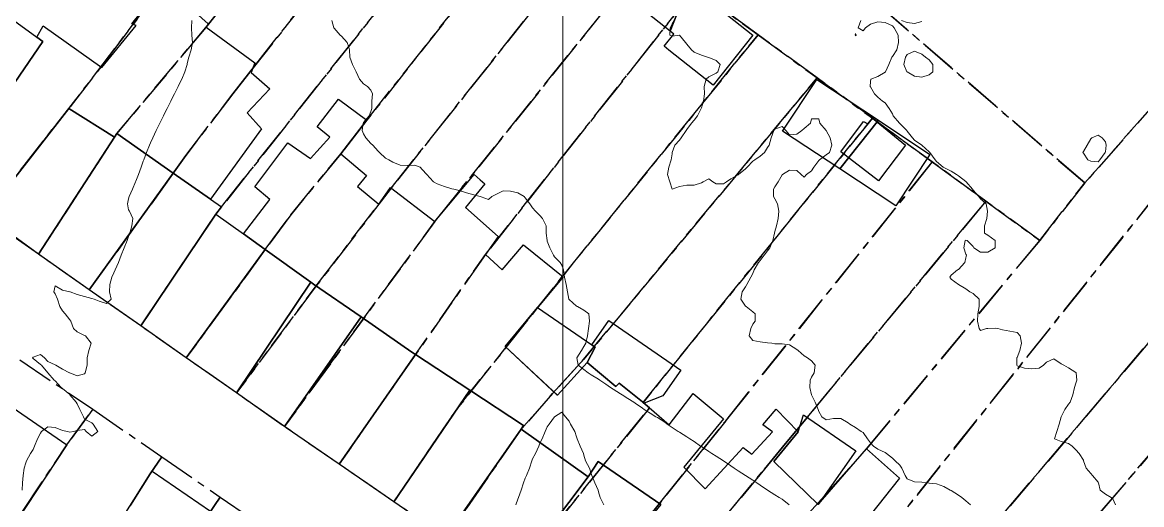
# Model space of a CAD drawing. Header units: centimetres. Extents: x 0 to 642158, y -847 to 649707.
# Drawn here: x 616130 to 616206.2, y 621302.3 to 621335.1 of the extents above; entities that cross this region are included whole.
import ezdxf

# ---------------------------------------------------------------- set-up
doc = ezdxf.new("R2010")
doc.units = ezdxf.units.CM
doc.header["$MEASUREMENT"] = 0
doc.linetypes.add('CENTERX2', pattern=[4, 2.5, -0.5, 0.5, -0.5])
doc.layers.add('MEV_grille', color=254, linetype='Continuous', lineweight=9)
doc.layers.add('WAL_topographie 0.5', color=253, linetype='Continuous', lineweight=20)
doc.layers.add('SPW_batiments', color=7, linetype='Continuous')
doc.layers.add('SPW_parcellaire cadastral', color=7, linetype='CENTERX2', lineweight=25, true_color=0xff0542)

# ---------------------------------------------------------------- blocks, each defined once
blk = doc.blocks.new('*U112')
at = {"layer": 'MEV_grille', "transparency": 33554687}
blk.add_lwpolyline([(0, 1825.476), (0, -1825.476)], dxfattribs=at)
blk = doc.blocks.new('*U113')
at = {"layer": 'MEV_grille', "color": 0, "linetype": 'ByBlock', "lineweight": -2, "transparency": 16777216}
blk.add_blockref('*U112', (800, 0), dxfattribs=at)

msp = doc.modelspace()

# ---------------------------------------------------------------- linework, layer by layer
at = {"layer": 'SPW_batiments'}
for points in [[(616125.837, 621340.352), (616126.95, 621339.474), (616126.097, 621337.748), (616128.399, 621335.997), (616131.002, 621334.111), (616131.411, 621333.814), (616128.872, 621330.096), (616126.678, 621327.169), (616121.53, 621330.987), (616120.109, 621331.889), (616117.715, 621334.021), (616123.149, 621342.164), (616125.837, 621340.352)], [(616172.412, 621340.072), (616175.374, 621337.716), (616174.112, 621334.519), (616170.586, 621337.324), (616172.412, 621340.072)], [(616142.676, 621335.005), (616142.543, 621334.788), (616145.844, 621332.356), (616145.594, 621331.705), (616146.877, 621330.589), (616145.327, 621328.955), (616146.294, 621327.856), (616142.825, 621323.066), (616140.296, 621324.839), (616136.444, 621327.538), (616136.294, 621327.288), (616133.194, 621329.254), (616127.485, 621321.955), (616124.545, 621324.186), (616126.678, 621327.169), (616128.872, 621330.096), (616131.411, 621333.814), (616131.002, 621334.111), (616131.443, 621334.887), (616135.427, 621332.037), (616137.776, 621334.905), (616137.476, 621335.005), (616139.643, 621337.738), (616142.676, 621335.005)], [(616174.039, 621333.225), (616173.706, 621333.49), (616174.364, 621334.318), (616174.112, 621334.519), (616175.374, 621337.716), (616176.41, 621336.893), (616179.746, 621334.239), (616177.041, 621330.837), (616174.039, 621333.225)], [(616184.108, 621331.225), (616188.294, 621328.453), (616185.673, 621325.132), (616181.78, 621327.711), (616184.108, 621331.225)], [(616173.497, 621302.259), (616169.23, 621305.209), (616168.53, 621304.159), (616163.979, 621307.391), (616164.129, 621307.641), (616160.478, 621310.056), (616156.795, 621312.492), (616156.546, 621312.657), (616153.077, 621315.054), (616149.846, 621317.285), (616149.661, 621317.413), (616149.505, 621317.526), (616146.561, 621319.639), (616145.066, 621320.713), (616146.878, 621323.056), (616145.845, 621323.906), (616148.094, 621326.906), (616149.627, 621325.839), (616150.944, 621327.289), (616150.094, 621328.006), (616151.544, 621329.889), (616153.477, 621328.457)], [(616136.294, 621327.288), (616131.125, 621319.315), (616127.485, 621321.955), (616133.194, 621329.254), (616136.294, 621327.288)], [(616153.477, 621328.457), (616151.694, 621326.156), (616153.444, 621324.689), (616152.845, 621323.939), (616154.295, 621322.74), (616155.078, 621323.857), (616158.095, 621321.54), (616160.777, 621324.757), (616161.189, 621324.384), (616161.494, 621324.108), (616160.178, 621322.507), (616162.419, 621320.531), (616161.545, 621319.308), (616162.695, 621318.258), (616164.128, 621319.958), (616166.845, 621317.781), (616162.879, 621313.041), (616166.446, 621309.708), (616168.479, 621311.941), (616170.429, 621310.309), (616170.646, 621310.542), (616172.355, 621309.168), (616174.046, 621307.692), (616175.696, 621309.842), (616177.583, 621308.247), (616177.746, 621308.109), (616175.047, 621304.809), (616176.497, 621303.342), (616179.096, 621306.16), (616179.679, 621305.693), (616181.079, 621307.21), (616180.429, 621307.693), (616181.329, 621308.76), (616182.846, 621307.21), (616181.179, 621305.193), (616184.197, 621302.26), (616187.496, 621306.061), (616189.73, 621304.061), (616184.797, 621297.811)], [(616189.481, 621322.609), (616185.673, 621325.132), (616188.294, 621328.453), (616191.809, 621326.124), (616189.481, 621322.609)], [(616190.144, 621326.744), (616188.294, 621324.311), (616185.744, 621326.293), (616187.277, 621328.36), (616187.577, 621328.21), (616187.894, 621328.593), (616190.144, 621326.744)], [(616140.296, 621324.839), (616134.579, 621316.887), (616131.125, 621319.315), (616136.294, 621327.288), (616136.444, 621327.538), (616140.296, 621324.839)], [(616142.825, 621323.066), (616143.578, 621322.538), (616143.195, 621322.055), (616138.077, 621314.435), (616134.579, 621316.887), (616140.296, 621324.839), (616142.825, 621323.066)], [(616145.066, 621320.713), (616146.561, 621319.639), (616141.181, 621312.258), (616138.077, 621314.435), (616143.195, 621322.055), (616145.066, 621320.713)], [(616149.505, 621317.526), (616149.661, 621317.413), (616144.593, 621309.867), (616141.181, 621312.258), (616146.561, 621319.639), (616149.505, 621317.526)], [(616149.846, 621317.285), (616153.077, 621315.054), (616147.865, 621307.575), (616147.718, 621307.676), (616144.593, 621309.867), (616149.661, 621317.413), (616149.846, 621317.285)], [(616166.446, 621309.708), (616166.429, 621309.724), (616162.879, 621313.041), (616165.102, 621315.698), (616168.796, 621313.137), (616169.016, 621312.985), (616168.479, 621311.942), (616166.446, 621309.708)], [(616156.546, 621312.657), (616156.795, 621312.492), (616151.585, 621305.017), (616147.989, 621307.49), (616147.865, 621307.575), (616153.077, 621315.054), (616156.546, 621312.657)], [(616169.016, 621312.985), (616168.796, 621313.137), (616169.951, 621314.803), (616174.844, 621311.413), (616173.632, 621309.664), (616172.355, 621309.168), (616170.646, 621310.542), (616170.562, 621310.451), (616170.429, 621310.309), (616168.479, 621311.942), (616169.016, 621312.985)], [(616160.478, 621310.056), (616155.311, 621302.454), (616151.585, 621305.017), (616156.795, 621312.492), (616160.478, 621310.056)], [(616133.047, 621306.337), (616127.481, 621297.937), (616124.316, 621300.139), (616122.009, 621301.744), (616127.615, 621310.059), (616133.047, 621306.337)], [(616164.129, 621307.641), (616163.979, 621307.391), (616158.837, 621300.03), (616158.651, 621300.158), (616155.311, 621302.454), (616160.478, 621310.056), (616164.129, 621307.641)], [(616182.846, 621307.21), (616183.206, 621308.381), (616186.756, 621305.92), (616184.197, 621302.26), (616181.18, 621305.193), (616182.846, 621307.21)], [(616168.53, 621304.159), (616163.213, 621297.072), (616159.001, 621299.919), (616158.837, 621300.03), (616163.979, 621307.391), (616168.53, 621304.159)], [(616173.497, 621302.259), (616167.098, 621294.44), (616166.931, 621294.558), (616163.213, 621297.072), (616168.53, 621304.159), (616169.23, 621305.209), (616173.497, 621302.259)], [(616142.821, 621301.808), (616137.431, 621293.304), (616137.098, 621293.538), (616134.682, 621289.705), (616132.896, 621290.863), (616130.982, 621292.104), (616137.89, 621303.026), (616138.847, 621304.538), (616142.821, 621301.808)]]:
    msp.add_lwpolyline(points, dxfattribs=at)
at = {"layer": 'SPW_parcellaire cadastral'}
for points in [[(616165.212, 621358.268), (616167.176, 621360.738), (616161.073, 621365.656), (616161.337, 621365.975), (616168.399, 621374.165), (616212.893, 621336.129), (616202.347, 621324.177), (616164.232, 621357.084), (616165.212, 621358.268)], [(616202.347, 621324.177), (616199.277, 621320.261), (616195.619, 621322.935), (616191.966, 621325.604), (616187.887, 621328.584), (616184.121, 621331.336), (616180.105, 621334.271), (616175.822, 621337.4), (616172.66, 621339.71), (616169.544, 621341.987), (616166.119, 621344.49), (616162.855, 621346.874), (616159.381, 621349.413), (616155.992, 621351.889), (616152.737, 621354.545), (616155.773, 621359.241), (616157.074, 621361.056), (616163.174, 621355.807), (616164.232, 621357.084), (616202.347, 621324.177)], [(616131.126, 621319.315), (616127.446, 621321.903), (616134.805, 621331.339), (616139.644, 621337.737), (616143.722, 621342.909), (616152.737, 621354.545), (616155.992, 621351.889), (616142.697, 621334.982), (616142.401, 621334.63), (616136.445, 621327.537), (616131.126, 621319.315)], [(616143.722, 621342.909), (616139.644, 621337.737), (616134.805, 621331.339), (616127.446, 621321.903), (616124.409, 621324.045), (616110.537, 621333.849), (616109.983, 621337.002), (616123.225, 621351.952), (616128.343, 621347.503), (616133.242, 621352.936), (616143.722, 621342.909)], [(616131.126, 621319.315), (616136.445, 621327.537), (616142.401, 621334.63), (616142.697, 621334.982), (616155.992, 621351.889), (616159.381, 621349.413), (616145.834, 621332.13), (616144.351, 621330.239), (616141.148, 621326.055), (616140.246, 621324.77), (616134.579, 621316.887), (616131.126, 621319.315)], [(616134.579, 621316.887), (616140.246, 621324.77), (616141.148, 621326.055), (616144.351, 621330.239), (616145.834, 621332.13), (616159.381, 621349.413), (616162.855, 621346.874), (616143.578, 621322.538), (616143.195, 621322.055), (616138.077, 621314.434), (616134.579, 621316.887)], [(616234.926, 621328.377), (616227.828, 621321.265), (616227.06, 621320.481), (616203.081, 621295.391), (616196.099, 621286.944), (616189.701, 621279.226), (616186.223, 621281.498), (616192.762, 621289.208), (616199.548, 621297.162), (616200.781, 621298.645), (616228.484, 621331.167), (616226.565, 621332.86), (616228.822, 621334.417), (616234.326, 621338.587), (616236.079, 621339.916), (616239.375, 621342.416), (616246.739, 621347.985), (616251.108, 621343.081), (616234.926, 621328.377)], [(616166.119, 621344.49), (616153.477, 621328.456), (616151.695, 621326.156), (616148.308, 621322.014), (616146.562, 621319.638), (616141.182, 621312.258), (616138.077, 621314.434), (616143.195, 621322.055), (616143.578, 621322.538), (616162.855, 621346.874), (616166.119, 621344.49)], [(616169.544, 621341.987), (616155.128, 621323.822), (616150.029, 621317.158), (616144.594, 621309.866), (616141.182, 621312.258), (616146.562, 621319.638), (616148.308, 621322.014), (616151.695, 621326.156), (616153.477, 621328.456), (616166.119, 621344.49), (616169.544, 621341.987)], [(616169.544, 621341.987), (616172.66, 621339.71), (616158.096, 621321.54), (616147.865, 621307.574), (616144.594, 621309.866), (616150.029, 621317.158), (616155.128, 621323.822), (616169.544, 621341.987)], [(616199.277, 621320.261), (616202.347, 621324.177), (616212.893, 621336.129), (616215.093, 621338.624), (616217.592, 621341.463), (616219.886, 621339.255), (616188.48, 621299.843), (616186.1, 621296.858), (616184.454, 621294.794), (616178.082, 621286.842), (616173.899, 621289.709), (616180.21, 621297.62), (616181.957, 621299.87), (616187.497, 621306.06), (616199.277, 621320.261)], [(616172.66, 621339.71), (616175.822, 621337.4), (616161.546, 621319.307), (616151.586, 621305.016), (616147.865, 621307.574), (616158.096, 621321.54), (616172.66, 621339.71)], [(616182.212, 621284.12), (616178.082, 621286.842), (616184.454, 621294.794), (616186.1, 621296.858), (616188.48, 621299.843), (616219.886, 621339.255), (616224.752, 621334.587), (616196.948, 621301.811), (616188.582, 621292.043), (616182.212, 621284.12)], [(616180.105, 621334.271), (616166.899, 621317.949), (616159.64, 621308.822), (616155.312, 621302.454), (616151.586, 621305.016), (616161.546, 621319.307), (616175.822, 621337.4), (616180.105, 621334.271)], [(616182.212, 621284.12), (616188.582, 621292.043), (616196.948, 621301.811), (616224.752, 621334.587), (616226.565, 621332.86), (616228.484, 621331.167), (616200.781, 621298.645), (616199.548, 621297.162), (616192.762, 621289.208), (616186.223, 621281.498), (616182.212, 621284.12)], [(616180.105, 621334.271), (616184.121, 621331.336), (616168.227, 621312.142), (616166.119, 621309.824), (616163.98, 621307.39), (616158.878, 621300.003), (616155.312, 621302.454), (616159.64, 621308.822), (616166.899, 621317.949), (616180.105, 621334.271)], [(616187.887, 621328.584), (616172.282, 621309.227), (616172.714, 621308.859), (616163.213, 621297.071), (616158.878, 621300.003), (616163.98, 621307.39), (616166.119, 621309.824), (616168.227, 621312.142), (616184.121, 621331.336), (616187.887, 621328.584)], [(616191.966, 621325.604), (616177.901, 621307.978), (616173.394, 621302.33), (616167.098, 621294.44), (616163.213, 621297.071), (616172.714, 621308.859), (616172.282, 621309.227), (616187.887, 621328.584), (616191.966, 621325.604)], [(616170.231, 621292.223), (616167.098, 621294.44), (616173.394, 621302.33), (616177.901, 621307.978), (616191.966, 621325.604), (616195.619, 621322.935), (616183.472, 621308.226), (616181.983, 621306.422), (616180.537, 621304.672), (616178.135, 621301.763), (616176.711, 621300.038), (616170.231, 621292.223)], [(616199.277, 621320.261), (616187.497, 621306.06), (616181.957, 621299.87), (616180.21, 621297.62), (616173.899, 621289.709), (616170.231, 621292.223), (616176.711, 621300.038), (616178.135, 621301.763), (616180.537, 621304.672), (616181.983, 621306.422), (616183.472, 621308.226), (616195.619, 621322.935), (616199.277, 621320.261)], [(616111.528, 621285.946), (616122.399, 621302.322), (616128.032, 621309.772), (616129.847, 621312.123), (616134.814, 621308.764), (616133.047, 621306.336), (616127.779, 621298.39), (616117.596, 621281.967), (616111.528, 621285.946)], [(616099.637, 621234.901), (616091.552, 621240.361), (616090.735, 621240.864), (616100.542, 621256.526), (616103.688, 621261.219), (616117.596, 621281.967), (616127.779, 621298.39), (616133.047, 621306.336), (616134.814, 621308.764), (616139.505, 621305.527), (616138.726, 621304.347), (616133.57, 621296.196), (616107.958, 621256.352), (616111.89, 621253.692), (616099.637, 621234.901)], [(616126.154, 621276.358), (616111.89, 621253.692), (616107.958, 621256.352), (616133.57, 621296.196), (616138.726, 621304.347), (616139.505, 621305.527), (616143.485, 621302.776), (616142.674, 621301.574), (616137.431, 621293.303), (616127.327, 621278.168), (616126.154, 621276.358)], [(616146.949, 621300.382), (616146.114, 621299.207), (616140.335, 621291.258), (616135.933, 621285.179), (616133.335, 621281.451), (616129.833, 621276.536), (616128.767, 621274.736), (616126.154, 621276.358), (616127.327, 621278.168), (616137.431, 621293.303), (616142.674, 621301.574), (616143.485, 621302.776), (616146.949, 621300.382)]]:
    msp.add_lwpolyline(points, dxfattribs=at)
at = {"layer": 'WAL_topographie 0.5'}
for points in [[(616141.561, 621335.25), (616141.528, 621334.75), (616141.556, 621334.25), (616141.613, 621333.75), (616141.514, 621333.25), (616141.345, 621332.75), (616141.25, 621332.306), (616141.238, 621332.25), (616141.091, 621331.75), (616140.878, 621331.25), (616140.75, 621331), (616140.622, 621330.75), (616140.378, 621330.25), (616140.25, 621330), (616140.122, 621329.75), (616139.878, 621329.25), (616139.75, 621329), (616139.622, 621328.75), (616139.378, 621328.25), (616139.25, 621327.987), (616139.132, 621327.75), (616138.907, 621327.25), (616138.75, 621326.906), (616138.679, 621326.75), (616138.477, 621326.25), (616138.28, 621325.75), (616138.25, 621325.659), (616138.1, 621325.25), (616137.922, 621324.75), (616137.75, 621324.292), (616137.732, 621324.25), (616137.509, 621323.75), (616137.296, 621323.25), (616137.25, 621323.083), (616137.17, 621322.75), (616137.25, 621322.35), (616137.312, 621322.25), (616137.55, 621321.75), (616137.477, 621321.25), (616137.33, 621320.75), (616137.25, 621320.528), (616137.15, 621320.25), (616136.954, 621319.75), (616136.75, 621319.25), (616136.75, 621319.25), (616136.558, 621318.75), (616136.35, 621318.25), (616136.25, 621318.05), (616136.119, 621317.75), (616135.969, 621317.25), (616135.95, 621316.75), (616136.062, 621316.25), (616135.75, 621315.972), (616135.25, 621316.132), (616134.917, 621316.25), (616134.75, 621316.294), (616134.25, 621316.449), (616133.75, 621316.583), (616133.267, 621316.75), (616133.25, 621316.756), (616132.75, 621316.865), (616132.25, 621317.167), (616132.164, 621316.75), (616132.25, 621316.618), (616132.421, 621316.25), (616132.583, 621315.75), (616132.75, 621315.454), (616132.93, 621315.25), (616133.25, 621314.85), (616133.324, 621314.75), (616133.511, 621314.25), (616133.75, 621314.038), (616134.25, 621313.79), (616134.313, 621313.75), (616134.7, 621313.25), (616134.546, 621312.75), (616134.444, 621312.25), (616134.433, 621311.75), (616134.306, 621311.25), (616134.25, 621311.17), (616133.75, 621311.044), (616133.25, 621311.239), (616133.224, 621311.25), (616132.75, 621311.487), (616132.296, 621311.75), (616132.25, 621311.778), (616131.75, 621312), (616131.538, 621312.25), (616131.25, 621312.492), (616130.75, 621312.3), (616130.721, 621312.25), (616130.75, 621312.22), (616131.25, 621311.809), (616131.327, 621311.75), (616131.75, 621311.25), (616131.75, 621311.25), (616132.193, 621310.75), (616132.25, 621310.69), (616132.673, 621310.25), (616132.75, 621310.171), (616133.25, 621309.762), (616133.263, 621309.75), (616133.683, 621309.25), (616133.75, 621309.125), (616133.937, 621308.75), (616134.187, 621308.25), (616134.25, 621308.083), (616134.75, 621307.826), (616134.846, 621307.75), (616135.159, 621307.25), (616134.75, 621306.929), (616134.375, 621307.25), (616134.25, 621307.387), (616133.75, 621307.313), (616133.5, 621307.25), (616133.25, 621307.208), (616133.083, 621307.25), (616132.75, 621307.318), (616132.25, 621307.526), (616131.75, 621307.568), (616131.333, 621307.25), (616131.25, 621307.137), (616131.06, 621306.75), (616130.852, 621306.25), (616130.75, 621306.018), (616130.583, 621305.75), (616130.31, 621305.25), (616130.25, 621305.107), (616130.144, 621304.75), (616130.065, 621304.25), (616130.025, 621303.75), (616130.008, 621303.25)], [(616151.095, 621335.25), (616151.232, 621334.75), (616151.25, 621334.728), (616151.657, 621334.25), (616151.75, 621334.169), (616152.132, 621333.75), (616152.25, 621333.417), (616152.291, 621333.25), (616152.307, 621332.75), (616152.488, 621332.25), (616152.75, 621331.75), (616152.75, 621331.75), (616152.967, 621331.25), (616153.25, 621330.925), (616153.519, 621330.75), (616153.75, 621330.5), (616153.847, 621330.25), (616153.803, 621329.75), (616153.811, 621329.25), (616153.75, 621329.05), (616153.62, 621328.75), (616153.25, 621328.303), (616153.219, 621328.25), (616153.149, 621327.75), (616153.25, 621327.523), (616153.4, 621327.25), (616153.75, 621326.87), (616153.871, 621326.75), (616154.25, 621326.334), (616154.337, 621326.25), (616154.75, 621325.875), (616154.97, 621325.75), (616155.25, 621325.581), (616155.75, 621325.396), (616156.25, 621325.372), (616156.75, 621325.377), (616157.092, 621325.25), (616157.25, 621325.1), (616157.568, 621324.75), (616157.75, 621324.528), (616158.013, 621324.25), (616158.25, 621324.125), (616158.75, 621323.924), (616159.25, 621323.781), (616159.4, 621323.75), (616159.75, 621323.65), (616160.25, 621323.507), (616160.75, 621323.368), (616161.194, 621323.25), (616161.25, 621323.224), (616161.75, 621323.055), (616161.983, 621323.25), (616162.25, 621323.379), (616162.75, 621323.643), (616163.25, 621323.626), (616163.75, 621323.497), (616164.183, 621323.25), (616164.25, 621323.165), (616164.559, 621322.75), (616164.75, 621322.481), (616164.954, 621322.25), (616165.25, 621321.967), (616165.442, 621321.75), (616165.673, 621321.25), (616165.67, 621320.75), (616165.739, 621320.25), (616165.75, 621320.217), (616165.937, 621319.75), (616166.191, 621319.25), (616166.25, 621319.147), (616166.638, 621318.75), (616166.75, 621318.57), (616166.857, 621318.25), (616166.94, 621317.75), (616167.031, 621317.25), (616167.135, 621316.75), (616167.235, 621316.25), (616167.25, 621316.224), (616167.75, 621315.782), (616167.821, 621315.75), (616168.25, 621315.515), (616168.579, 621315.25), (616168.636, 621314.75), (616168.57, 621314.25), (616168.5, 621313.75), (616168.371, 621313.25), (616168.25, 621313.024), (616168.096, 621312.75), (616167.779, 621312.25), (616167.87, 621311.75), (616168.25, 621311.462), (616168.53, 621311.25), (616168.75, 621311.105), (616169.25, 621310.8), (616169.327, 621310.75), (616169.75, 621310.475), (616170.071, 621310.25), (616170.25, 621310.128), (616170.75, 621309.81), (616170.846, 621309.75), (616171.25, 621309.5), (616171.639, 621309.25), (616171.75, 621309.177), (616172.25, 621308.825), (616172.361, 621308.75), (616172.75, 621308.5), (616173.154, 621308.25), (616173.25, 621308.19), (616173.75, 621307.869), (616173.922, 621307.75), (616174.25, 621307.518), (616174.657, 621307.25), (616174.75, 621307.19), (616175.25, 621306.878), (616175.454, 621306.75), (616175.75, 621306.56), (616176.198, 621306.25), (616176.25, 621306.213), (616176.75, 621305.878), (616176.954, 621305.75), (616177.25, 621305.564), (616177.75, 621305.25), (616177.75, 621305.25), (616178.25, 621304.905), (616178.474, 621304.75), (616178.75, 621304.564), (616179.25, 621304.25), (616179.25, 621304.25), (616179.75, 621303.936), (616180.026, 621303.75), (616180.25, 621303.595), (616180.75, 621303.25), (616180.75, 621303.25), (616181.25, 621302.936), (616181.546, 621302.75), (616181.75, 621302.622), (616182.221, 621302.25)], [(616174.389, 621335.25), (616174.25, 621335.008), (616174.119, 621334.75), (616174.102, 621334.25), (616174.25, 621334.173), (616174.75, 621334.239), (616175.171, 621333.75), (616175.25, 621333.639), (616175.568, 621333.25), (616175.75, 621333.083), (616176.25, 621332.88), (616176.662, 621332.75), (616176.75, 621332.715), (616177.25, 621332.528), (616177.522, 621332.25), (616177.375, 621331.75), (616177.25, 621331.653), (616176.75, 621331.397), (616176.567, 621331.25), (616176.431, 621330.75), (616176.452, 621330.25), (616176.39, 621329.75), (616176.25, 621329.293), (616176.236, 621329.25), (616175.991, 621328.75), (616175.75, 621328.45), (616175.573, 621328.25), (616175.25, 621327.818), (616175.205, 621327.75), (616174.875, 621327.25), (616174.75, 621327.096), (616174.448, 621326.75), (616174.268, 621326.25), (616174.25, 621326.167), (616174.19, 621325.75), (616174.026, 621325.25), (616173.932, 621324.75), (616174.098, 621324.25), (616174.25, 621323.75), (616174.75, 621323.932), (616175.25, 621324.033), (616175.75, 621324.031), (616176.25, 621324.187), (616176.375, 621324.25), (616176.75, 621324.455), (616177.031, 621324.25), (616177.25, 621324.115), (616177.75, 621324.119), (616177.946, 621324.25), (616178.25, 621324.463), (616178.75, 621324.733), (616178.769, 621324.75), (616179.25, 621325.138), (616179.353, 621325.25), (616179.75, 621325.664), (616179.88, 621325.75), (616180.25, 621325.993), (616180.54, 621326.25), (616180.75, 621326.583), (616180.864, 621326.75), (616181.005, 621327.25), (616181.189, 621327.75), (616181.25, 621327.833), (616181.75, 621328.03), (616182, 621327.75), (616182.25, 621327.446), (616182.75, 621327.493), (616183.09, 621327.75), (616183.25, 621327.888), (616183.67, 621328.25), (616183.75, 621328.536), (616184.25, 621328.55), (616184.318, 621328.25), (616184.75, 621327.75), (616184.75, 621327.75), (616185.017, 621327.25), (616185.118, 621326.75), (616184.98, 621326.25), (616184.75, 621326.083), (616184.291, 621325.75), (616184.25, 621325.71), (616183.9, 621325.25), (616183.75, 621325.008), (616183.402, 621324.75), (616183.25, 621324.566), (616183.031, 621324.75), (616182.75, 621325.031), (616182.25, 621325.04), (616181.776, 621324.75), (616181.75, 621324.722), (616181.476, 621324.25), (616181.25, 621323.917), (616181.165, 621323.75), (616181.167, 621323.25), (616181.25, 621323.083), (616181.432, 621322.75), (616181.515, 621322.25), (616181.484, 621321.75), (616181.352, 621321.25), (616181.25, 621320.868), (616181.219, 621320.75), (616181.115, 621320.25), (616180.901, 621319.75), (616180.75, 621319.555), (616180.525, 621319.25), (616180.25, 621318.901), (616180.144, 621318.75), (616179.852, 621318.25), (616179.75, 621318.014), (616179.62, 621317.75), (616179.341, 621317.25), (616179.25, 621317.107), (616179.027, 621316.75), (616178.935, 621316.25), (616179.25, 621315.782), (616179.296, 621315.75), (616179.75, 621315.405), (616179.9, 621315.25), (616179.912, 621314.75), (616179.75, 621314.546), (616179.625, 621314.25), (616179.504, 621313.75), (616179.75, 621313.452), (616180.25, 621313.34), (616180.75, 621313.294), (616181.036, 621313.25), (616181.25, 621313.225), (616181.75, 621313.209), (616182.25, 621313.139), (616182.75, 621312.837), (616182.845, 621312.75), (616183.25, 621312.396), (616183.469, 621312.25), (616183.75, 621312.054), (616183.991, 621311.75), (616183.917, 621311.25), (616183.75, 621310.94), (616183.653, 621310.75), (616183.625, 621310.25), (616183.75, 621309.75), (616183.75, 621309.75), (616184.004, 621309.25), (616184.197, 621308.75), (616184.25, 621308.598), (616184.45, 621308.25), (616184.75, 621308.032), (616185.25, 621308.129), (616185.75, 621308.129), (616186.25, 621307.826), (616186.359, 621307.75), (616186.75, 621307.519), (616187.122, 621307.25), (616187.25, 621307.167), (616187.548, 621306.75), (616187.75, 621306.48), (616187.957, 621306.25), (616188.25, 621306.047), (616188.75, 621305.813), (616188.844, 621305.75), (616189.25, 621305.421), (616189.446, 621305.25), (616189.75, 621304.942), (616189.883, 621304.75), (616190.11, 621304.25), (616190.25, 621304.028), (616190.75, 621303.814), (616191.25, 621303.784), (616191.596, 621303.75), (616191.75, 621303.729), (616192.25, 621303.668), (616192.75, 621303.5), (616193.189, 621303.25), (616193.25, 621303.212), (616193.75, 621302.897), (616193.971, 621302.75), (616194.25, 621302.518), (616194.574, 621302.25)], [(616187.101, 621335.25), (616186.912, 621334.75), (616187.25, 621334.533), (616187.427, 621334.75), (616187.75, 621334.986), (616188.25, 621335.141), (616188.75, 621335.106), (616189.25, 621334.872), (616189.372, 621334.75), (616189.64, 621334.25), (616189.672, 621333.75), (616189.562, 621333.25), (616189.25, 621332.79), (616189.218, 621332.75), (616189, 621332.25), (616188.781, 621331.75), (616188.75, 621331.715), (616188.25, 621331.431), (616187.773, 621331.25), (616187.75, 621331.083), (616187.731, 621330.75), (616187.75, 621330.714), (616188.039, 621330.25), (616188.25, 621330.029), (616188.574, 621329.75), (616188.75, 621329.63), (616189.023, 621329.25), (616189.25, 621328.888), (616189.313, 621328.75), (616189.73, 621328.25), (616189.75, 621328.229), (616190.225, 621327.75), (616190.25, 621327.71), (616190.63, 621327.25), (616190.75, 621327.093), (616191.25, 621326.75), (616191.25, 621326.75), (616191.75, 621326.303), (616191.79, 621326.25), (616192.156, 621325.75), (616192.25, 621325.641), (616192.717, 621325.25), (616192.75, 621325.225), (616193.25, 621324.968), (616193.622, 621324.75), (616193.75, 621324.67), (616194.25, 621324.276), (616194.278, 621324.25), (616194.706, 621323.75), (616194.75, 621323.694), (616195.125, 621323.25), (616195.25, 621323.091), (616195.631, 621322.75), (616195.727, 621322.25), (616195.672, 621321.75), (616195.516, 621321.25), (616195.519, 621320.75), (616195.75, 621320.607), (616196.25, 621320.25), (616196.25, 621320.25), (616196.25, 621319.75), (616196.25, 621319.75), (616195.75, 621319.467), (616195.25, 621319.464), (616194.806, 621319.75), (616194.75, 621319.85), (616194.35, 621320.25), (616194.25, 621320.274), (616194.208, 621320.25), (616194.125, 621319.75), (616194.25, 621319.321), (616194.286, 621319.25), (616194.25, 621319.083), (616194.179, 621318.75), (616193.75, 621318.288), (616193.688, 621318.25), (616193.25, 621317.9), (616193.156, 621317.75), (616193.25, 621317.614), (616193.75, 621317.25), (616193.75, 621317.25), (616194.25, 621316.969), (616194.519, 621316.75), (616194.75, 621316.653), (616195.153, 621316.25), (616195.162, 621315.75), (616195.064, 621315.25), (616195.05, 621314.75), (616195.159, 621314.25), (616195.25, 621314.117), (616195.65, 621314.25), (616195.75, 621314.264), (616196.25, 621314.293), (616196.432, 621314.25), (616196.75, 621314.162), (616197.25, 621314.087), (616197.75, 621313.991), (616197.956, 621313.75), (616198.05, 621313.25), (616197.928, 621312.75), (616197.75, 621312.294), (616197.73, 621312.25), (616197.725, 621311.75), (616197.75, 621311.726), (616198.25, 621311.551), (616198.75, 621311.51), (616199.25, 621311.564), (616199.54, 621311.75), (616199.75, 621311.966), (616200.25, 621312.192), (616200.75, 621311.849), (616200.929, 621311.75), (616201.25, 621311.59), (616201.75, 621311.257), (616201.756, 621311.25), (616201.812, 621310.75), (616201.75, 621310.533), (616201.647, 621310.25), (616201.537, 621309.75), (616201.347, 621309.25), (616201.25, 621309.103), (616200.993, 621308.75), (616200.75, 621308.25), (616200.75, 621308.25), (616200.605, 621307.75), (616200.446, 621307.25), (616200.286, 621306.75), (616200.75, 621306.569), (616201.25, 621306.431), (616201.491, 621306.25), (616201.75, 621305.991), (616201.974, 621305.75), (616202.25, 621305.279), (616202.262, 621305.25), (616202.436, 621304.75), (616202.75, 621304.383), (616202.868, 621304.25), (616203.25, 621303.786), (616203.273, 621303.75), (616203.391, 621303.25), (616203.75, 621302.969), (616204.141, 621302.75), (616204.25, 621302.664), (616204.432, 621302.25)], [(616191.25, 621335.173), (616190.75, 621335.043), (616190.25, 621335.098), (616189.881, 621335.25)], [(616186.75, 621334.202), (616186.795, 621334.25), (616186.75, 621334.357), (616186.727, 621334.25), (616186.75, 621334.202)], [(616191.998, 621331.75), (616191.75, 621331.532), (616191.25, 621331.383), (616190.75, 621331.45), (616190.25, 621331.739), (616190.233, 621331.75), (616190.028, 621332.25), (616190.145, 621332.75), (616190.25, 621332.917), (616190.75, 621333.147), (616191.25, 621332.944), (616191.514, 621332.75), (616191.75, 621332.554), (616192.006, 621332.25), (616191.998, 621331.75)], [(616203.38, 621325.75), (616203.25, 621325.625), (616202.75, 621325.664), (616202.565, 621325.75), (616202.25, 621326.197), (616202.226, 621326.25), (616202.25, 621326.313), (616202.519, 621326.75), (616202.75, 621327.179), (616202.821, 621327.25), (616203.25, 621327.432), (616203.523, 621327.25), (616203.75, 621326.972), (616203.804, 621326.75), (616203.75, 621326.306), (616203.736, 621326.25), (616203.38, 621325.75)], [(616169.607, 621302.25), (616169.35, 621302.75), (616169.25, 621303.125), (616169.214, 621303.25), (616169, 621303.75), (616168.786, 621304.25), (616168.75, 621304.375), (616168.635, 621304.75), (616168.365, 621305.25), (616168.25, 621305.625), (616168.214, 621305.75), (616168, 621306.25), (616167.786, 621306.75), (616167.75, 621306.875), (616167.635, 621307.25), (616167.333, 621307.75), (616167.25, 621307.95), (616167, 621308.25), (616166.75, 621308.55), (616166.25, 621308.25), (616166.25, 621308.25), (616165.886, 621307.75), (616165.75, 621307.562), (616165.603, 621307.25), (616165.406, 621306.75), (616165.25, 621306.438), (616165.19, 621306.25), (616164.954, 621305.75), (616164.75, 621305.375), (616164.703, 621305.25), (616164.54, 621304.75), (616164.339, 621304.25), (616164.25, 621304.058), (616164.139, 621303.75), (616163.979, 621303.25), (616163.797, 621302.75), (616163.75, 621302.643), (616163.609, 621302.25)]]:
    msp.add_lwpolyline(points, dxfattribs=at)

# ---------------------------------------------------------------- block references
at = {"layer": 'MEV_grille', "transparency": 33554687}
msp.add_blockref('*U113', (615366.814, 620593.644), dxfattribs=at)

doc.saveas('drawing.dxf')
